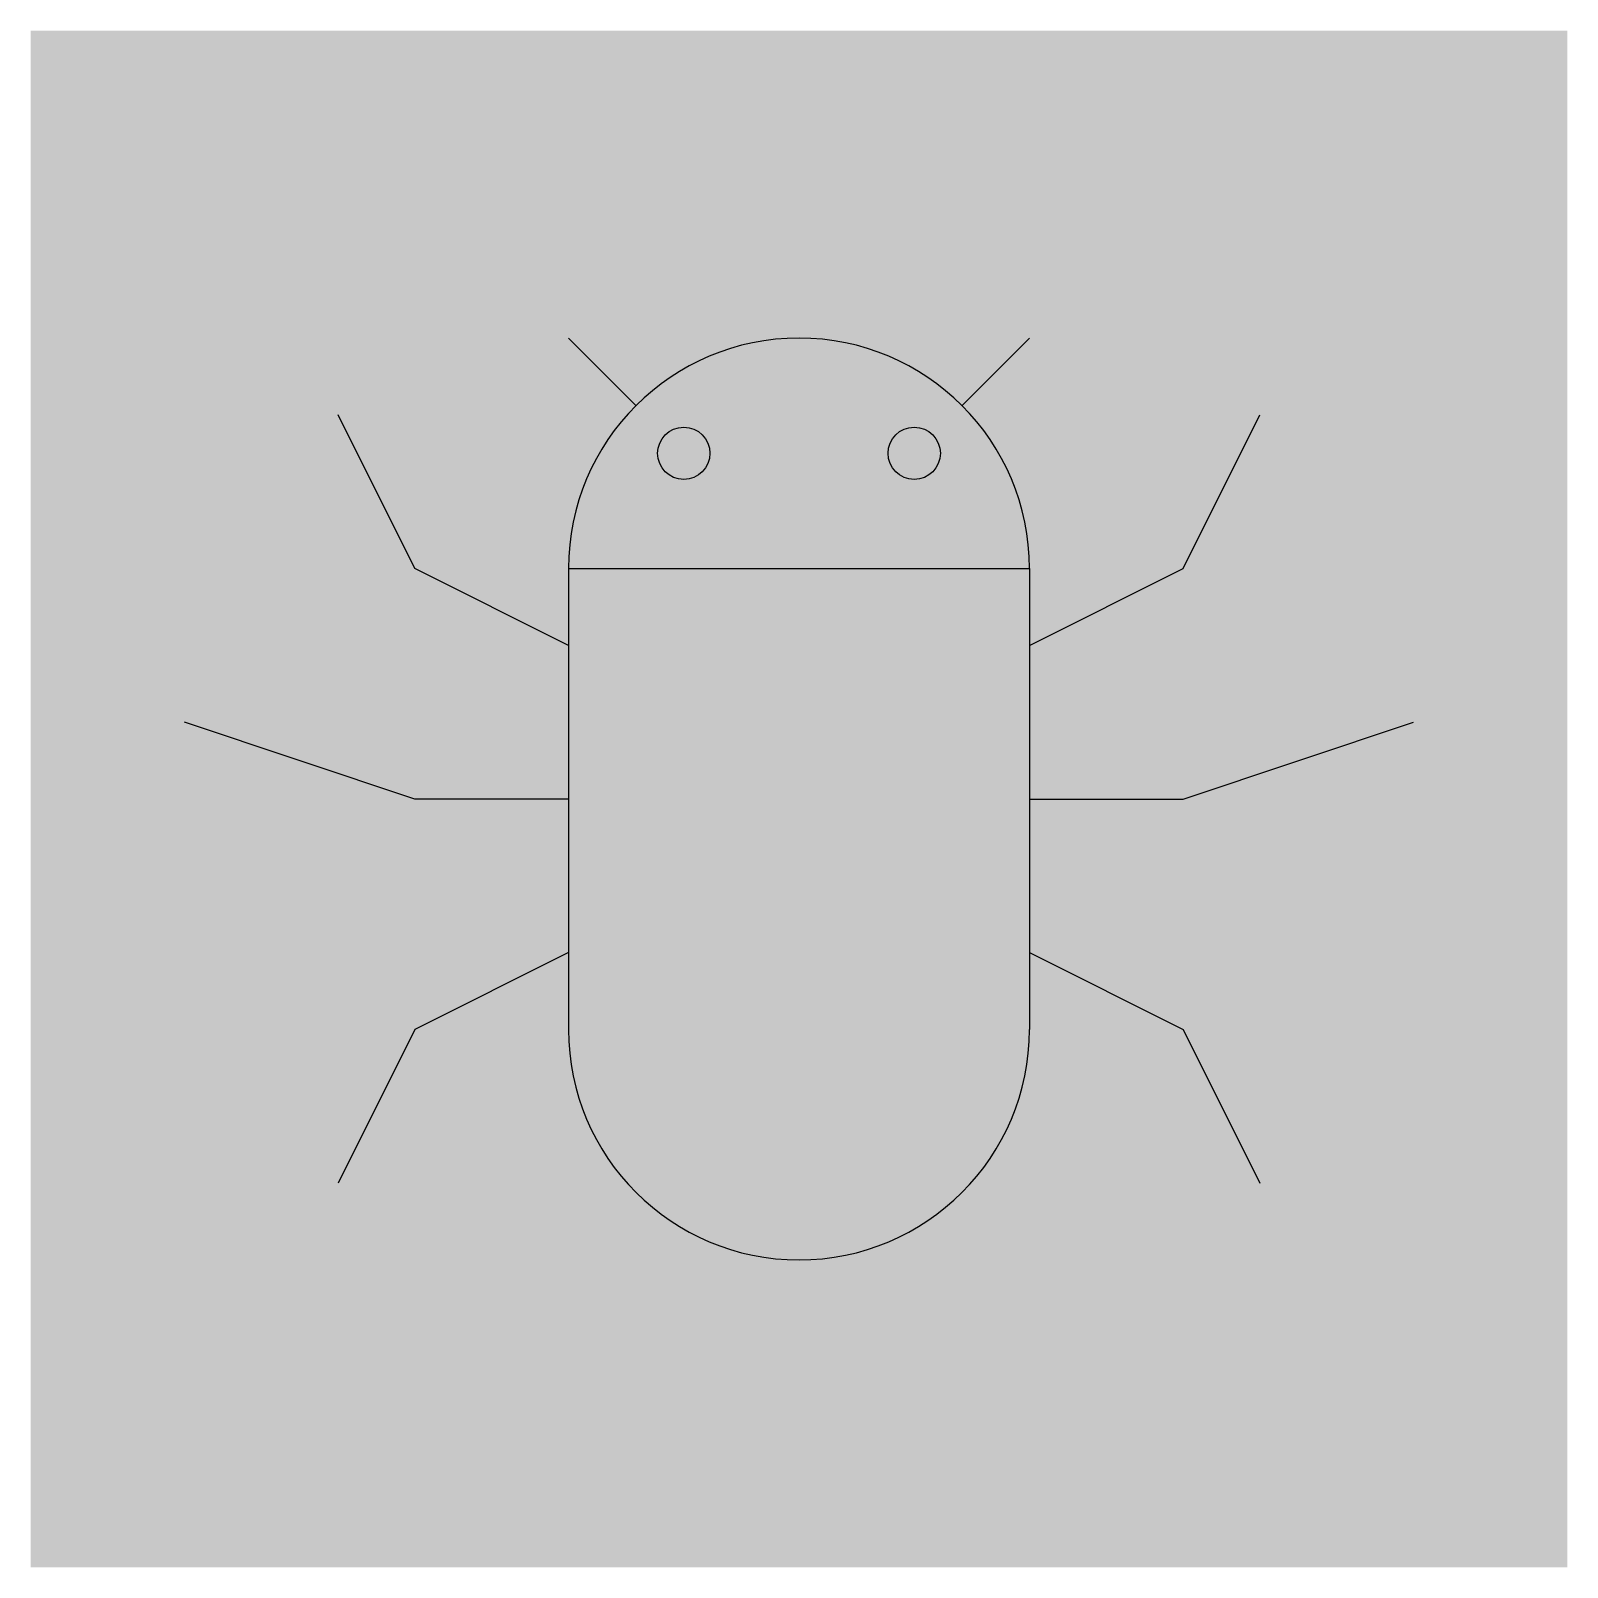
# Model space of a CAD drawing. Header units: millimetres. Extents: x -10 to 0, y 0 to 10.
import ezdxf

# ---------------------------------------------------------------- set-up
doc = ezdxf.new("R2010")
doc.units = ezdxf.units.MM
doc.layers.get('0').update_dxf_attribs({"lineweight": 25, "true_color": 0xffffff})

msp = doc.modelspace()

# ---------------------------------------------------------------- hatches: boundary and pattern name
at = {"true_color": 0x000000}
msp.add_hatch(color=7, dxfattribs=at).paths.add_polyline_path([(-10, 0), (-10, 10), (0, 10), (0, 0)])

# ---------------------------------------------------------------- linework, layer by layer
for p, q in [((-6.5, 8), (-6.061, 7.561)), ((-3.5, 8), (-3.939, 7.561)), ((-7.5, 6.5), (-8, 7.5)), ((-2.5, 6.5), (-2, 7.5)), ((-6.5, 6), (-7.5, 6.5)), ((-6.5, 6.5), (-6.5, 3.5)), ((-6.5, 6.5), (-6.5, 3.5)), ((-6.5, 6.5), (-3.5, 6.5)), ((-3.5, 6.5), (-3.5, 3.5)), ((-3.5, 6), (-2.5, 6.5)), ((-7.5, 5), (-9, 5.5)), ((-2.5, 5), (-1, 5.5)), ((-6.5, 5), (-7.5, 5)), ((-3.5, 5), (-2.5, 5)), ((-6.5, 4), (-7.5, 3.5)), ((-3.5, 4), (-2.5, 3.5)), ((-7.5, 3.5), (-8, 2.5)), ((-2.5, 3.5), (-2, 2.5))]:
    msp.add_line(p, q)
for centre in [(-5.75, 7.25), (-4.25, 7.25)]:
    msp.add_circle(centre, 0.17)
for centre, start, end in [((-5, 6.5), 360, 180), ((-5, 3.5), 180, 0)]:
    msp.add_arc(centre, 1.5, start, end)

doc.saveas('drawing.dxf')
